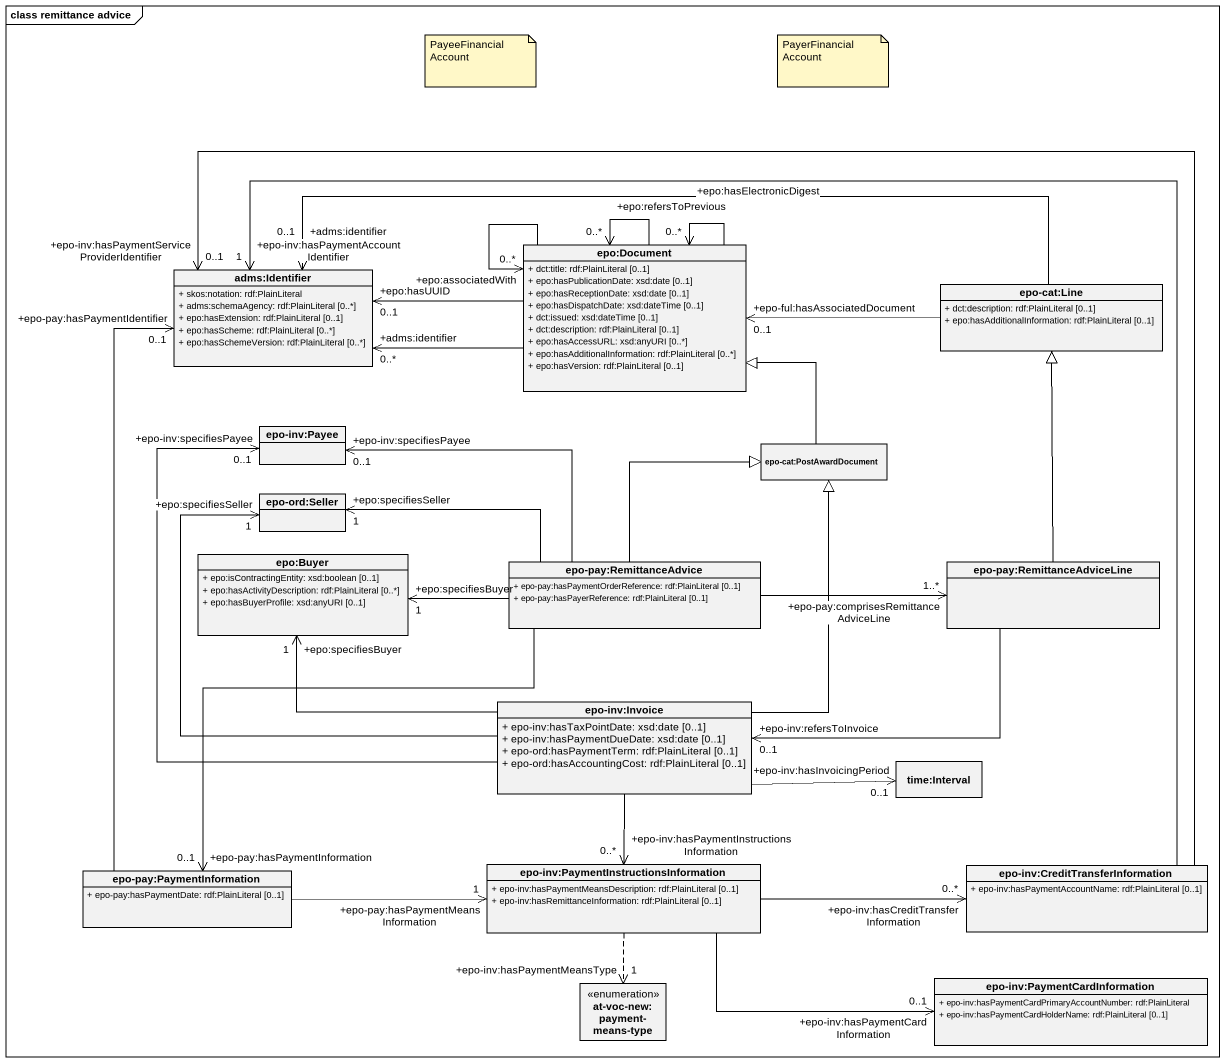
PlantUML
@startuml
mainframe class remittance advice
hide circle
hide empty members
skinparam classAttributeIconSize 0
class "epo:Document" as epo_Document {
  + dct:title: rdf:PlainLiteral [0..1]
  + epo:hasPublicationDate: xsd:date [0..1]
  + epo:hasReceptionDate: xsd:date [0..1]
  + epo:hasDispatchDate: xsd:dateTime [0..1]
  + dct:issued: xsd:dateTime [0..1]
  + dct:description: rdf:PlainLiteral [0..1]
  + epo:hasAccessURL: xsd:anyURI [0..*]
  + epo:hasAdditionalInformation: rdf:PlainLiteral [0..*]
  + epo:hasVersion: rdf:PlainLiteral [0..1]
}
class "adms:Identifier" as adms_Identifier {
  + skos:notation: rdf:PlainLiteral
  + adms:schemaAgency: rdf:PlainLiteral [0..*]
  + epo:hasExtension: rdf:PlainLiteral [0..1]
  + epo:hasScheme: rdf:PlainLiteral [0..*]
  + epo:hasSchemeVersion: rdf:PlainLiteral [0..*]
}
class "epo-cat:Line" as epo_cat_Line {
  + dct:description: rdf:PlainLiteral [0..1]
  + epo:hasAdditionalInformation: rdf:PlainLiteral [0..1]
}
class "epo-inv:Payee" as epo_inv_Payee
class "epo-cat:PostAwardDocument" as epo_cat_PostAwardDocument
class "epo-ord:Seller" as epo_ord_Seller
class "epo:Buyer" as epo_Buyer {
  + epo:isContractingEntity: xsd:boolean [0..1]
  + epo:hasActivityDescription: rdf:PlainLiteral [0..*]
  + epo:hasBuyerProfile: xsd:anyURI [0..1]
}
class "epo-pay:RemittanceAdvice" as epo_pay_RemittanceAdvice {
  + epo-pay:hasPaymentOrderReference: rdf:PlainLiteral [0..1]
  + epo-pay:hasPayerReference: rdf:PlainLiteral [0..1]
}
class "epo-pay:RemittanceAdviceLine" as epo_pay_RemittanceAdviceLine
class "epo-inv:Invoice" as epo_inv_Invoice {
  + epo-inv:hasTaxPointDate: xsd:date [0..1]
  + epo-inv:hasPaymentDueDate: xsd:date [0..1]
  + epo-ord:hasPaymentTerm: rdf:PlainLiteral [0..1]
  + epo-ord:hasAccountingCost: rdf:PlainLiteral [0..1]
}
class "time:Interval" as time_Interval
class "epo-pay:PaymentInformation" as epo_pay_PaymentInformation {
  + epo-pay:hasPaymentDate: rdf:PlainLiteral [0..1]
}
class "epo-inv:PaymentInstructionsInformation" as epo_inv_PaymentInstructionsI {
  + epo-inv:hasPaymentMeansDescription: rdf:PlainLiteral [0..1]
  + epo-inv:hasRemittanceInformation: rdf:PlainLiteral [0..1]
}
class "epo-inv:CreditTransferInformation" as epo_inv_CreditTransferInform {
  + epo-inv:hasPaymentAccountName: rdf:PlainLiteral [0..1]
}
class "epo-inv:PaymentCardInformation" as epo_inv_PaymentCardInformati {
  + epo-inv:hasPaymentCardPrimaryAccountNumber: rdf:PlainLiteral
  + epo-inv:hasPaymentCardHolderName: rdf:PlainLiteral [0..1]
}
enum "at-voc-new:payment-means-type" as at_voc_new_payment_means
epo_Document --> "+epo:refersToPrevious\n0..*" epo_Document
epo_Document --> "+epo:associatedWith\n0..*" epo_Document
epo_Document --> "+epo:hasElectronicDigest\n0..*" epo_Document
epo_Document -left-> "+adms:identifier\n0..*" adms_Identifier
epo_Document -left-> "+epo:hasUUID\n0..1" adms_Identifier
epo_cat_Line -left-> "+epo-ful:hasAssociatedDocument\n0..1" epo_Document
epo_cat_Line -left-> "+adms:identifier\n0..1" adms_Identifier
epo_cat_PostAwardDocument -up-|> epo_Document
epo_pay_RemittanceAdvice -left-> "+epo-inv:specifiesPayee\n0..1" epo_inv_Payee
epo_pay_RemittanceAdvice -up-|> epo_cat_PostAwardDocument
epo_pay_RemittanceAdvice -left-> "+epo:specifiesSeller\n1" epo_ord_Seller
epo_pay_RemittanceAdvice -left-> "+epo:specifiesBuyer\n1" epo_Buyer
epo_pay_RemittanceAdvice -right-> "+epo-pay:comprisesRemittanceAdviceLine\n1..*" epo_pay_RemittanceAdviceLine
epo_pay_RemittanceAdvice --> "+epo-pay:hasPaymentInformation\n0..1" epo_pay_PaymentInformation
epo_pay_RemittanceAdviceLine -up-|> epo_cat_Line
epo_pay_RemittanceAdviceLine -left-> "+epo-inv:refersToInvoice\n0..1" epo_inv_Invoice
epo_inv_Invoice -up-> "+epo-inv:specifiesPayee\n0..1" epo_inv_Payee
epo_inv_Invoice -up-|> epo_cat_PostAwardDocument
epo_inv_Invoice -up-> "+epo:specifiesSeller\n1" epo_ord_Seller
epo_inv_Invoice -left-> "+epo:specifiesBuyer\n1" epo_Buyer
epo_inv_Invoice -right-> "+epo-inv:hasInvoicingPeriod\n0..1" time_Interval
epo_inv_Invoice --> "+epo-inv:hasPaymentInstructionsInformation\n0..*" epo_inv_PaymentInstructionsI
epo_pay_PaymentInformation -up-> "+epo-pay:hasPaymentIdentifier\n0..1" adms_Identifier
epo_pay_PaymentInformation -right-> "+epo-pay:hasPaymentMeansInformation\n1" epo_inv_PaymentInstructionsI
epo_inv_PaymentInstructionsI -right-> "+epo-inv:hasCreditTransferInformation\n0..*" epo_inv_CreditTransferInform
epo_inv_PaymentInstructionsI -right-> "+epo-inv:hasPaymentCardInformation\n0..1" epo_inv_PaymentCardInformati
epo_inv_PaymentInstructionsI ..> "+epo-inv:hasPaymentMeansType\n1" at_voc_new_payment_means
epo_inv_CreditTransferInform -up-> "+epo-inv:hasPaymentAccountIdentifier\n1" adms_Identifier
epo_inv_CreditTransferInform -up-> "+epo-inv:hasPaymentServiceProviderIdentifier\n0..1" adms_Identifier
note as N1
  PayeeFinancialAccount
end note
note as N2
  PayerFinancialAccount
end note
@enduml
